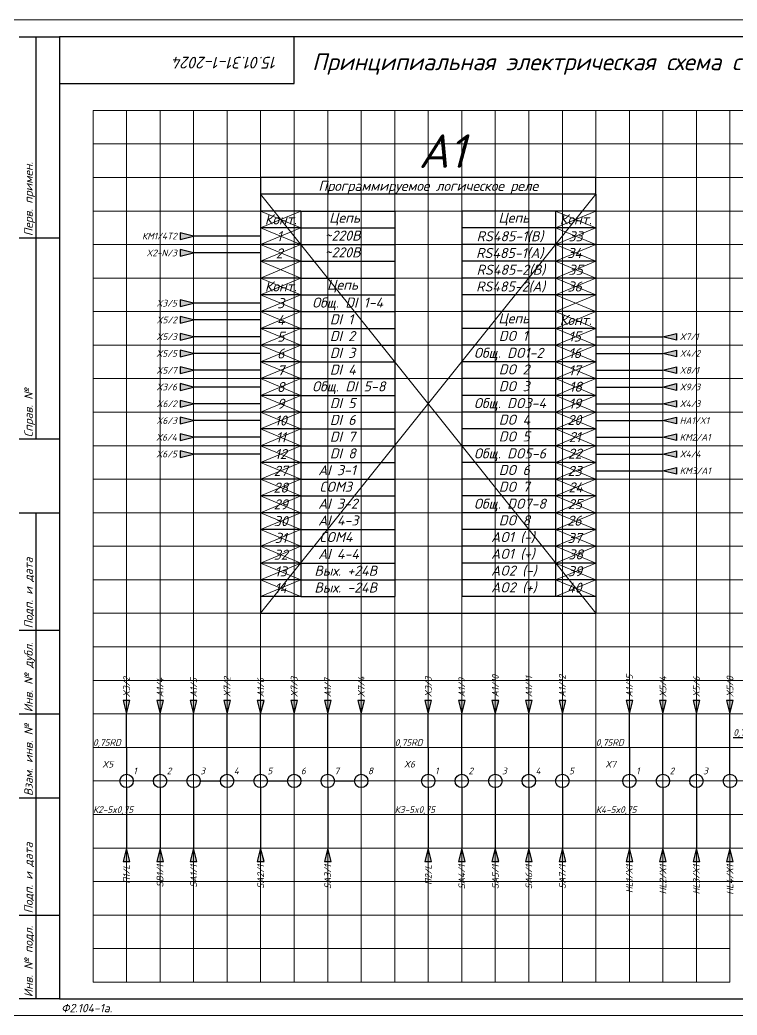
# Model space of a CAD drawing. Header units: millimetres. Extents: x 0 to 53000, y -591 to 24400.
# Drawn here: x 11788.2 to 12002.1, y 300.2 to 597 of the extents above; entities that cross this region are included whole.
import ezdxf
from ezdxf.enums import TextEntityAlignment as Align

# ---------------------------------------------------------------- set-up
doc = ezdxf.new("R2010")
doc.units = ezdxf.units.MM
doc.layers.add('Основная', color=7, linetype='Continuous', lineweight=30)
doc.layers.add('Тонкая для кабелей', color=7, linetype='Continuous', lineweight=15)
doc.layers.add('Привязки', color=2, linetype='Continuous', lineweight=0, plot=False, transparency=0.8)
doc.layers.add('рамка', color=253, linetype='Continuous', lineweight=5, transparency=0.8)
doc.styles.add('текст', font='isocpeui.ttf')

# ---------------------------------------------------------------- blocks, each defined once
blk = doc.blocks.new('*U110')
for p, q in [((8, 292), (20, 292)), ((13, 232), (13, 292)), ((90, 292), (90, 292)), ((90, 292), (90, 292)), ((90, 278), (90, 292)), ((90, 292), (90, 292)), ((90, 292), (90, 292)), ((90, 292), (90, 292)), ((20, 278), (90, 278)), ((8, 232), (20, 232)), ((13, 172), (13, 232)), ((8, 172), (20, 172)), ((8, 150), (20, 150)), ((13, 115), (13, 150)), ((8, 115), (20, 115)), ((13, 90), (13, 115)), ((8, 90), (20, 90)), ((13, 65), (13, 90)), ((8, 65), (20, 65)), ((13, 30), (13, 65)), ((8, 30), (20, 30)), ((13, 5), (13, 30)), ((20, 5), (8, 5))]:
    blk.add_line(p, q)
blk.add_lwpolyline([(20, 5), (415, 5), (415, 292), (20, 292)], close=True)
at = {"layer": 'Привязки'}
blk.add_lwpolyline([(0, 0), (420, 0), (420, 297), (0, 297)], close=True, dxfattribs=at)
at = {"layer": 'рамка'}
blk.add_lwpolyline([(0, 297), (420, 297), (420, 0), (0, 0)], close=True, dxfattribs=at)
at = {"style": 'текст'}
for s, p in [('Перв. примен.', (12, 232.5)), ('Справ. №', (12, 172.5)), ('Подп. и дата', (12, 115.5)), ('Инв. № дубл.', (12, 90.5)), ('Взам. инв. №', (12, 65.5)), ('Подп. и дата', (12, 30.5)), ('Инв. № подл.', (12, 5.5))]:
    blk.add_text(s, height=2.5, rotation=90, dxfattribs=at).set_placement(p)
for s, height, p in [('Ф2.104-1.', 0.005, (20, 4.99)), ('Ф2.104-1а.', 2.5, (20.5, 1))]:
    blk.add_text(s, height=height, dxfattribs=at).set_placement(p)
for tag, p, height in [('12', (90, 292), 0.00000373), ('13', (90, 292), 0.00000373), ('27', (90, 292), 0.00000522), ('29', (105, 249), 3.5), ('ИЗМ2', (230.5, 16), 2.5), ('ЛИСТИЗМ2', (237.5, 16), 2.5), ('№ДОКУМИЗМ2', (247.5, 16), 2.5), ('28', (415, 20), 0.0000438), ('ОБОЗНАЧЕНИЕ', (300, 11), 5), ('ИЗМ1', (230.5, 11), 2.5), ('ЛИСТИЗМ1', (237.5, 11), 2.5), ('№ДОКУМИЗМ1', (247.5, 11), 2.5), ('ПОДПИЗМ1', (270.5, 11), 2.5), ('ДАТАИЗМ1', (285.5, 11), 2.5), ('ДАТАНКОНТР', (285.5, 11), 2.5), ('ДАТАУТВ', (285.5, 6), 2.5), ('РАЗРАБ', (415, 5), 0.0000135), ('ЛИСТОВ', (415, 5), 0.0000135), ('ПРОВ', (415, 5), 0.0000135), ('ТКОНТР', (415, 5), 0.0000135), ('НКОНТР', (415, 5), 0.0000135), ('УТВ', (415, 5), 0.0000135), ('10', (415, 5), 0.0000135), ('11', (415, 5), 0.0000135), ('ПОДПИЗМ2', (415, 5), 0.0000135), ('ДАТАИЗМ2', (415, 5), 0.0000135), ('ИЗМ3', (415, 5), 0.0000135), ('ЛИСТИЗМ3', (415, 5), 0.0000135), ('№ДОКУМИЗМ3', (415, 5), 0.0000135), ('ПОДПИЗМ3', (415, 5), 0.0000135), ('ДАТАИЗМ3', (415, 5), 0.0000135), ('ИЗМ4', (415, 5), 0.0000135), ('ЛИСТИЗМ4', (415, 5), 0.0000135), ('№ДОКУМИЗМ4', (415, 5), 0.0000135), ('ПОДПИЗМ4', (415, 5), 0.0000135), ('ДАТАИЗМ4', (415, 5), 0.0000135), ('ДАТАРАЗРАБ', (415, 5), 0.0000135), ('ДАТАПРОВ', (415, 5), 0.0000135), ('ДАТАТКОНТР', (415, 5), 0.0000135)]:
    blk.add_attdef(tag, p, '', height=height, dxfattribs=at)
for tag, p, height, rotation in [('ОБОЗНАЧЕНИЕ-ВЕРХ', (85, 286), 3.5, 180), ('ПРИМЕНЯЕМОСТЬ', (19, 232.5), 2.5, 90), ('СПРАВ№', (19, 172.5), 2.5, 90), ('ДАТАУЧЁТАДУБЛ', (19, 115.5), 2.5, 90), ('ИНВ№ДУБЛ', (19, 90.5), 2.5, 90), ('ВЗАМИНВ№', (19, 65.5), 2.5, 90), ('ДАТАУЧЁТА', (19, 30.5), 2.5, 90), ('ИНВ№ПОДЛ', (19, 5.5), 2.5, 90)]:
    blk.add_attdef(tag, p, '', height=height, rotation=rotation, dxfattribs=at)
blk.add_attdef('30', text='', height=5, dxfattribs=at).set_placement((355, 34), align=Align.MIDDLE)
for tag, height, p in [('ЛИСТ', 2.5, (410, 9)), ('НАИМЕНОВАНИЕ1', 0.000027, (415, 5)), ('НАИМЕНОВАНИЕ2', 0.0000189, (415, 5)), ('НАИМЕНОВАНИЕ3', 0.0000189, (415, 5)), ('НАИМЕНОВАНИЕ4', 0.0000135, (415, 5)), ('МАССА', 0.0000189, (415, 5)), ('МАСШТАБ', 0.0000189, (415, 5)), ('МАТЕРИАЛ1', 0.0000135, (415, 5)), ('МАТЕРИАЛ2', 0.0000135, (415, 5)), ('МАТЕРИАЛ3', 0.0000135, (415, 5)), ('ПРЕДПРИЯТИЕ1', 0.0000189, (415, 5)), ('ПРЕДПРИЯТИЕ2', 0.0000189, (415, 5)), ('ПРЕДПРИЯТИЕ3', 0.0000189, (415, 5))]:
    blk.add_attdef(tag, text='', height=height, dxfattribs=at).set_placement(p, align=Align.CENTER)
for tag in ['ЛИТЕРА', 'ЛИТЕРА2', 'ЛИТЕРА3']:
    blk.add_attdef(tag, text='', height=0.0000135, dxfattribs=at).set_placement((415, 5), align=Align.RIGHT)
for tag in ['ИНДЕКС', 'ИНДЕКС2', 'ИНДЕКС3']:
    blk.add_attdef(tag, text='', height=0.0000135, dxfattribs=at).set_placement((415, 5), align=Align.TOP_LEFT)

msp = doc.modelspace()

# ---------------------------------------------------------------- hatches: boundary and pattern name
at = {"layer": 'Основная'}
h = msp.add_hatch(color=256, dxfattribs=at)
h.dxf.hatch_style = 1
h.paths.add_polyline_path([(11840, 532.5), (11836, 533.5), (11836, 532.5)])
h.paths.add_polyline_path([(11840, 532.5), (11836, 532.5), (11836, 531.5)])
h = msp.add_hatch(color=256, dxfattribs=at)
h.dxf.hatch_style = 1
h.paths.add_polyline_path([(11840, 527.5), (11836, 528.5), (11836, 527.5)])
h.paths.add_polyline_path([(11840, 527.5), (11836, 527.5), (11836, 526.5)])
h = msp.add_hatch(color=256, dxfattribs=at)
h.dxf.hatch_style = 1
h.paths.add_polyline_path([(11840, 512.5), (11836, 513.5), (11836, 512.5)])
h.paths.add_polyline_path([(11840, 512.5), (11836, 512.5), (11836, 511.5)])
h = msp.add_hatch(color=256, dxfattribs=at)
h.dxf.hatch_style = 1
h.paths.add_polyline_path([(11840, 507.5), (11836, 508.5), (11836, 507.5)])
h.paths.add_polyline_path([(11840, 507.5), (11836, 507.5), (11836, 506.5)])
h = msp.add_hatch(color=256, dxfattribs=at)
h.dxf.hatch_style = 1
h.paths.add_polyline_path([(11840, 502.5), (11836, 503.5), (11836, 502.5)])
h.paths.add_polyline_path([(11840, 502.5), (11836, 502.5), (11836, 501.5)])
h = msp.add_hatch(color=256, dxfattribs=at)
h.dxf.hatch_style = 1
h.paths.add_polyline_path([(11980, 502.5), (11984, 503.5), (11984, 502.5)])
h.paths.add_polyline_path([(11980, 502.5), (11984, 502.5), (11984, 501.5)])
h = msp.add_hatch(color=256, dxfattribs=at)
h.dxf.hatch_style = 1
h.paths.add_polyline_path([(11840, 497.5), (11836, 498.5), (11836, 497.5)])
h.paths.add_polyline_path([(11840, 497.5), (11836, 497.5), (11836, 496.5)])
h = msp.add_hatch(color=256, dxfattribs=at)
h.dxf.hatch_style = 1
h.paths.add_polyline_path([(11980, 497.5), (11984, 498.5), (11984, 497.5)])
h.paths.add_polyline_path([(11980, 497.5), (11984, 497.5), (11984, 496.5)])
h = msp.add_hatch(color=256, dxfattribs=at)
h.dxf.hatch_style = 1
h.paths.add_polyline_path([(11840, 492.5), (11836, 493.5), (11836, 492.5)])
h.paths.add_polyline_path([(11840, 492.5), (11836, 492.5), (11836, 491.5)])
h = msp.add_hatch(color=256, dxfattribs=at)
h.dxf.hatch_style = 1
h.paths.add_polyline_path([(11980, 492.5), (11984, 493.5), (11984, 492.5)])
h.paths.add_polyline_path([(11980, 492.5), (11984, 492.5), (11984, 491.5)])
h = msp.add_hatch(color=256, dxfattribs=at)
h.dxf.hatch_style = 1
h.paths.add_polyline_path([(11840, 487.5), (11836, 488.5), (11836, 487.5)])
h.paths.add_polyline_path([(11840, 487.5), (11836, 487.5), (11836, 486.5)])
h = msp.add_hatch(color=256, dxfattribs=at)
h.dxf.hatch_style = 1
h.paths.add_polyline_path([(11980, 487.5), (11984, 488.5), (11984, 487.5)])
h.paths.add_polyline_path([(11980, 487.5), (11984, 487.5), (11984, 486.5)])
h = msp.add_hatch(color=256, dxfattribs=at)
h.dxf.hatch_style = 1
h.paths.add_polyline_path([(11840, 482.5), (11836, 483.5), (11836, 482.5)])
h.paths.add_polyline_path([(11840, 482.5), (11836, 482.5), (11836, 481.5)])
h = msp.add_hatch(color=256, dxfattribs=at)
h.dxf.hatch_style = 1
h.paths.add_polyline_path([(11980, 482.5), (11984, 483.5), (11984, 482.5)])
h.paths.add_polyline_path([(11980, 482.5), (11984, 482.5), (11984, 481.5)])
h = msp.add_hatch(color=256, dxfattribs=at)
h.dxf.hatch_style = 1
h.paths.add_polyline_path([(11840, 477.5), (11836, 478.5), (11836, 477.5)])
h.paths.add_polyline_path([(11840, 477.5), (11836, 477.5), (11836, 476.5)])
h = msp.add_hatch(color=256, dxfattribs=at)
h.dxf.hatch_style = 1
h.paths.add_polyline_path([(11980, 477.5), (11984, 478.5), (11984, 477.5)])
h.paths.add_polyline_path([(11980, 477.5), (11984, 477.5), (11984, 476.5)])
h = msp.add_hatch(color=256, dxfattribs=at)
h.dxf.hatch_style = 1
h.paths.add_polyline_path([(11840, 472.5), (11836, 473.5), (11836, 472.5)])
h.paths.add_polyline_path([(11840, 472.5), (11836, 472.5), (11836, 471.5)])
h = msp.add_hatch(color=256, dxfattribs=at)
h.dxf.hatch_style = 1
h.paths.add_polyline_path([(11980, 472.5), (11984, 473.5), (11984, 472.5)])
h.paths.add_polyline_path([(11980, 472.5), (11984, 472.5), (11984, 471.5)])
h = msp.add_hatch(color=256, dxfattribs=at)
h.dxf.hatch_style = 1
h.paths.add_polyline_path([(11840, 467.5), (11836, 468.5), (11836, 467.5)])
h.paths.add_polyline_path([(11840, 467.5), (11836, 467.5), (11836, 466.5)])
h = msp.add_hatch(color=256, dxfattribs=at)
h.dxf.hatch_style = 1
h.paths.add_polyline_path([(11980, 467.5), (11984, 468.5), (11984, 467.5)])
h.paths.add_polyline_path([(11980, 467.5), (11984, 467.5), (11984, 466.5)])
h = msp.add_hatch(color=256, dxfattribs=at)
h.dxf.hatch_style = 1
h.paths.add_polyline_path([(11980, 462.5), (11984, 463.5), (11984, 462.5)])
h.paths.add_polyline_path([(11980, 462.5), (11984, 462.5), (11984, 461.5)])
h = msp.add_hatch(color=256, dxfattribs=at)
h.dxf.hatch_style = 1
h.paths.add_polyline_path([(11820, 390), (11821, 394), (11820, 394)])
h.paths.add_polyline_path([(11820, 390), (11820, 394), (11819, 394)])
h = msp.add_hatch(color=256, dxfattribs=at)
h.dxf.hatch_style = 1
h.paths.add_polyline_path([(11830, 390), (11831, 394), (11830, 394)])
h.paths.add_polyline_path([(11830, 390), (11830, 394), (11829, 394)])
h = msp.add_hatch(color=256, dxfattribs=at)
h.dxf.hatch_style = 1
h.paths.add_polyline_path([(11840, 390), (11841, 394), (11840, 394)])
h.paths.add_polyline_path([(11840, 390), (11840, 394), (11839, 394)])
h = msp.add_hatch(color=256, dxfattribs=at)
h.dxf.hatch_style = 1
h.paths.add_polyline_path([(11850, 390), (11851, 394), (11850, 394)])
h.paths.add_polyline_path([(11850, 390), (11850, 394), (11849, 394)])
h = msp.add_hatch(color=256, dxfattribs=at)
h.dxf.hatch_style = 1
h.paths.add_polyline_path([(11860, 390), (11861, 394), (11860, 394)])
h.paths.add_polyline_path([(11860, 390), (11860, 394), (11859, 394)])
h = msp.add_hatch(color=256, dxfattribs=at)
h.dxf.hatch_style = 1
h.paths.add_polyline_path([(11870, 390), (11871, 394), (11870, 394)])
h.paths.add_polyline_path([(11870, 390), (11870, 394), (11869, 394)])
h = msp.add_hatch(color=256, dxfattribs=at)
h.dxf.hatch_style = 1
h.paths.add_polyline_path([(11880, 390), (11881, 394), (11880, 394)])
h.paths.add_polyline_path([(11880, 390), (11880, 394), (11879, 394)])
h = msp.add_hatch(color=256, dxfattribs=at)
h.dxf.hatch_style = 1
h.paths.add_polyline_path([(11890, 390), (11891, 394), (11890, 394)])
h.paths.add_polyline_path([(11890, 390), (11890, 394), (11889, 394)])
h = msp.add_hatch(color=256, dxfattribs=at)
h.dxf.hatch_style = 1
h.paths.add_polyline_path([(11910, 390), (11911, 394), (11910, 394)])
h.paths.add_polyline_path([(11910, 390), (11910, 394), (11909, 394)])
h = msp.add_hatch(color=256, dxfattribs=at)
h.dxf.hatch_style = 1
h.paths.add_polyline_path([(11920, 390), (11921, 394), (11920, 394)])
h.paths.add_polyline_path([(11920, 390), (11920, 394), (11919, 394)])
h = msp.add_hatch(color=256, dxfattribs=at)
h.dxf.hatch_style = 1
h.paths.add_polyline_path([(11930, 390), (11931, 394), (11930, 394)])
h.paths.add_polyline_path([(11930, 390), (11930, 394), (11929, 394)])
h = msp.add_hatch(color=256, dxfattribs=at)
h.dxf.hatch_style = 1
h.paths.add_polyline_path([(11940, 390), (11941, 394), (11940, 394)])
h.paths.add_polyline_path([(11940, 390), (11940, 394), (11939, 394)])
h = msp.add_hatch(color=256, dxfattribs=at)
h.dxf.hatch_style = 1
h.paths.add_polyline_path([(11950, 390), (11951, 394), (11950, 394)])
h.paths.add_polyline_path([(11950, 390), (11950, 394), (11949, 394)])
h = msp.add_hatch(color=256, dxfattribs=at)
h.dxf.hatch_style = 1
h.paths.add_polyline_path([(11970, 390), (11971, 394), (11970, 394)])
h.paths.add_polyline_path([(11970, 390), (11970, 394), (11969, 394)])
h = msp.add_hatch(color=256, dxfattribs=at)
h.dxf.hatch_style = 1
h.paths.add_polyline_path([(11980, 390), (11981, 394), (11980, 394)])
h.paths.add_polyline_path([(11980, 390), (11980, 394), (11979, 394)])
h = msp.add_hatch(color=256, dxfattribs=at)
h.dxf.hatch_style = 1
h.paths.add_polyline_path([(11990, 390), (11991, 394), (11990, 394)])
h.paths.add_polyline_path([(11990, 390), (11990, 394), (11989, 394)])
h = msp.add_hatch(color=256, dxfattribs=at)
h.dxf.hatch_style = 1
h.paths.add_polyline_path([(12000, 390), (12001, 394), (12000, 394)])
h.paths.add_polyline_path([(12000, 390), (12000, 394), (11999, 394)])
h = msp.add_hatch(color=256, dxfattribs=at)
h.dxf.hatch_style = 1
h.paths.add_polyline_path([(11820, 350), (11819, 346), (11820, 346)])
h.paths.add_polyline_path([(11820, 350), (11820, 346), (11821, 346)])
h = msp.add_hatch(color=256, dxfattribs=at)
h.dxf.hatch_style = 1
h.paths.add_polyline_path([(11830, 350), (11829, 346), (11830, 346)])
h.paths.add_polyline_path([(11830, 350), (11830, 346), (11831, 346)])
h = msp.add_hatch(color=256, dxfattribs=at)
h.dxf.hatch_style = 1
h.paths.add_polyline_path([(11840, 350), (11839, 346), (11840, 346)])
h.paths.add_polyline_path([(11840, 350), (11840, 346), (11841, 346)])
h = msp.add_hatch(color=256, dxfattribs=at)
h.dxf.hatch_style = 1
h.paths.add_polyline_path([(11860, 350), (11859, 346), (11860, 346)])
h.paths.add_polyline_path([(11860, 350), (11860, 346), (11861, 346)])
h = msp.add_hatch(color=256, dxfattribs=at)
h.dxf.hatch_style = 1
h.paths.add_polyline_path([(11880, 350), (11879, 346), (11880, 346)])
h.paths.add_polyline_path([(11880, 350), (11880, 346), (11881, 346)])
h = msp.add_hatch(color=256, dxfattribs=at)
h.dxf.hatch_style = 1
h.paths.add_polyline_path([(11910, 350), (11909, 346), (11910, 346)])
h.paths.add_polyline_path([(11910, 350), (11910, 346), (11911, 346)])
h = msp.add_hatch(color=256, dxfattribs=at)
h.dxf.hatch_style = 1
h.paths.add_polyline_path([(11920, 350), (11919, 346), (11920, 346)])
h.paths.add_polyline_path([(11920, 350), (11920, 346), (11921, 346)])
h = msp.add_hatch(color=256, dxfattribs=at)
h.dxf.hatch_style = 1
h.paths.add_polyline_path([(11930, 350), (11929, 346), (11930, 346)])
h.paths.add_polyline_path([(11930, 350), (11930, 346), (11931, 346)])
h = msp.add_hatch(color=256, dxfattribs=at)
h.dxf.hatch_style = 1
h.paths.add_polyline_path([(11940, 350), (11939, 346), (11940, 346)])
h.paths.add_polyline_path([(11940, 350), (11940, 346), (11941, 346)])
h = msp.add_hatch(color=256, dxfattribs=at)
h.dxf.hatch_style = 1
h.paths.add_polyline_path([(11950, 350), (11949, 346), (11950, 346)])
h.paths.add_polyline_path([(11950, 350), (11950, 346), (11951, 346)])
h = msp.add_hatch(color=256, dxfattribs=at)
h.dxf.hatch_style = 1
h.paths.add_polyline_path([(11970, 350), (11969, 346), (11970, 346)])
h.paths.add_polyline_path([(11970, 350), (11970, 346), (11971, 346)])
h = msp.add_hatch(color=256, dxfattribs=at)
h.dxf.hatch_style = 1
h.paths.add_polyline_path([(11980, 350), (11979, 346), (11980, 346)])
h.paths.add_polyline_path([(11980, 350), (11980, 346), (11981, 346)])
h = msp.add_hatch(color=256, dxfattribs=at)
h.dxf.hatch_style = 1
h.paths.add_polyline_path([(11990, 350), (11989, 346), (11990, 346)])
h.paths.add_polyline_path([(11990, 350), (11990, 346), (11991, 346)])
h = msp.add_hatch(color=256, dxfattribs=at)
h.dxf.hatch_style = 1
h.paths.add_polyline_path([(12000, 350), (11999, 346), (12000, 346)])
h.paths.add_polyline_path([(12000, 350), (12000, 346), (12001, 346)])

# ---------------------------------------------------------------- linework, layer by layer
at = {"layer": 'Основная', "ltscale": 100}
msp.add_line((11960, 550), (11860, 550), dxfattribs=at)
at = {"layer": 'Основная'}
for p, q in [((11860, 550), (11860, 545)), ((11960, 545), (11960, 550)), ((11860, 545), (11860, 540)), ((11960, 545), (11960, 540)), ((11860, 540), (11860, 535)), ((11872, 540), (11872, 535)), ((11872, 540), (11900, 540)), ((11900, 540), (11900, 425)), ((11920, 540), (11920, 425)), ((11948, 540), (11920, 540)), ((11948, 540), (11948, 535)), ((11960, 540), (11960, 535)), ((11860, 535), (11860, 530)), ((11872, 535), (11872, 530)), ((11872, 535), (11900, 535)), ((11948, 535), (11920, 535)), ((11948, 535), (11948, 530)), ((11960, 535), (11960, 530)), ((11840, 532.5), (11836, 533.5)), ((11836, 533.5), (11836, 531.5)), ((11836, 531.5), (11840, 532.5)), ((11860, 532.5), (11840, 532.5)), ((11840, 527.5), (11836, 528.5)), ((11836, 528.5), (11836, 526.5)), ((11860, 530), (11860, 525)), ((11872, 530), (11872, 525)), ((11872, 530), (11900, 530)), ((11948, 530), (11920, 530)), ((11948, 530), (11948, 525)), ((11960, 530), (11960, 525)), ((11836, 526.5), (11840, 527.5)), ((11860, 527.5), (11840, 527.5)), ((11860, 525), (11860, 520)), ((11872, 525), (11872, 520)), ((11872, 525), (11900, 525)), ((11948, 525), (11920, 525)), ((11948, 525), (11948, 520)), ((11960, 525), (11960, 520)), ((11860, 520), (11860, 515)), ((11872, 520), (11872, 515)), ((11872, 520), (11900, 520)), ((11948, 520), (11920, 520)), ((11948, 520), (11948, 515)), ((11960, 520), (11960, 515)), ((11860, 515), (11860, 510)), ((11872, 515), (11872, 510)), ((11872, 515), (11900, 515)), ((11948, 515), (11920, 515)), ((11948, 515), (11948, 510)), ((11960, 515), (11960, 510)), ((11840, 512.5), (11836, 513.5)), ((11836, 513.5), (11836, 511.5)), ((11836, 511.5), (11840, 512.5)), ((11860, 512.5), (11840, 512.5)), ((11840, 507.5), (11836, 508.5)), ((11836, 508.5), (11836, 506.5)), ((11860, 510), (11860, 505)), ((11872, 510), (11872, 505)), ((11872, 510), (11900, 510)), ((11948, 510), (11920, 510)), ((11948, 510), (11948, 505)), ((11960, 510), (11960, 505)), ((11836, 506.5), (11840, 507.5)), ((11860, 507.5), (11840, 507.5)), ((11860, 505), (11860, 500)), ((11872, 505), (11872, 500)), ((11872, 505), (11900, 505)), ((11948, 505), (11920, 505)), ((11948, 505), (11948, 500)), ((11960, 505), (11960, 500)), ((11840, 502.5), (11836, 503.5)), ((11836, 503.5), (11836, 501.5)), ((11836, 501.5), (11840, 502.5)), ((11860, 502.5), (11840, 502.5)), ((11960, 502.5), (11980, 502.5)), ((11980, 502.5), (11984, 503.5)), ((11984, 501.5), (11980, 502.5)), ((11984, 503.5), (11984, 501.5)), ((11860, 500), (11860, 495)), ((11872, 500), (11872, 495)), ((11872, 500), (11900, 500)), ((11948, 500), (11920, 500)), ((11948, 500), (11948, 495)), ((11960, 500), (11960, 495)), ((11840, 497.5), (11836, 498.5)), ((11836, 498.5), (11836, 496.5)), ((11836, 496.5), (11840, 497.5)), ((11860, 497.5), (11840, 497.5)), ((11960, 497.5), (11980, 497.5)), ((11980, 497.5), (11984, 498.5)), ((11984, 496.5), (11980, 497.5)), ((11984, 498.5), (11984, 496.5)), ((11840, 492.5), (11836, 493.5)), ((11836, 493.5), (11836, 491.5)), ((11860, 495), (11860, 490)), ((11872, 495), (11872, 490)), ((11872, 495), (11900, 495)), ((11948, 495), (11920, 495)), ((11948, 495), (11948, 490)), ((11960, 495), (11960, 490)), ((11980, 492.5), (11984, 493.5)), ((11984, 493.5), (11984, 491.5)), ((11836, 491.5), (11840, 492.5)), ((11860, 492.5), (11840, 492.5)), ((11860, 490), (11860, 485)), ((11872, 490), (11872, 485)), ((11872, 490), (11900, 490)), ((11948, 490), (11920, 490)), ((11948, 490), (11948, 485)), ((11960, 492.5), (11980, 492.5)), ((11960, 490), (11960, 485)), ((11984, 491.5), (11980, 492.5)), ((11840, 487.5), (11836, 488.5)), ((11836, 488.5), (11836, 486.5)), ((11836, 486.5), (11840, 487.5)), ((11860, 487.5), (11840, 487.5)), ((11960, 487.5), (11980, 487.5)), ((11980, 487.5), (11984, 488.5)), ((11984, 486.5), (11980, 487.5)), ((11984, 488.5), (11984, 486.5)), ((11860, 485), (11860, 480)), ((11872, 485), (11872, 480)), ((11872, 485), (11900, 485)), ((11948, 485), (11920, 485)), ((11948, 485), (11948, 480)), ((11960, 485), (11960, 480)), ((11840, 482.5), (11836, 483.5)), ((11836, 483.5), (11836, 481.5)), ((11836, 481.5), (11840, 482.5)), ((11860, 482.5), (11840, 482.5)), ((11960, 482.5), (11980, 482.5)), ((11980, 482.5), (11984, 483.5)), ((11984, 481.5), (11980, 482.5)), ((11984, 483.5), (11984, 481.5)), ((11840, 477.5), (11836, 478.5)), ((11836, 478.5), (11836, 476.5)), ((11860, 480), (11860, 475)), ((11872, 480), (11872, 475)), ((11872, 480), (11900, 480)), ((11948, 480), (11920, 480)), ((11948, 480), (11948, 475)), ((11960, 480), (11960, 475)), ((11980, 477.5), (11984, 478.5)), ((11984, 478.5), (11984, 476.5)), ((11836, 476.5), (11840, 477.5)), ((11860, 477.5), (11840, 477.5)), ((11860, 475), (11860, 470)), ((11872, 475), (11872, 470)), ((11872, 475), (11900, 475)), ((11948, 475), (11920, 475)), ((11948, 475), (11948, 470)), ((11960, 477.5), (11980, 477.5)), ((11960, 475), (11960, 470)), ((11984, 476.5), (11980, 477.5)), ((11840, 472.5), (11836, 473.5)), ((11836, 473.5), (11836, 471.5)), ((11836, 471.5), (11840, 472.5)), ((11860, 472.5), (11840, 472.5)), ((11960, 472.5), (11980, 472.5)), ((11980, 472.5), (11984, 473.5)), ((11984, 471.5), (11980, 472.5)), ((11984, 473.5), (11984, 471.5)), ((11860, 470), (11860, 465)), ((11872, 470), (11872, 465)), ((11872, 470), (11900, 470)), ((11948, 470), (11920, 470)), ((11948, 470), (11948, 465)), ((11960, 470), (11960, 465)), ((11840, 467.5), (11836, 468.5)), ((11836, 468.5), (11836, 466.5)), ((11836, 466.5), (11840, 467.5)), ((11860, 467.5), (11840, 467.5)), ((11960, 467.5), (11980, 467.5)), ((11980, 467.5), (11984, 468.5)), ((11984, 466.5), (11980, 467.5)), ((11984, 468.5), (11984, 466.5)), ((11860, 465), (11860, 460)), ((11872, 465), (11872, 460)), ((11872, 465), (11900, 465)), ((11948, 465), (11920, 465)), ((11948, 465), (11948, 460)), ((11960, 465), (11960, 460)), ((11980, 462.5), (11984, 463.5)), ((11984, 463.5), (11984, 461.5)), ((11960, 462.5), (11980, 462.5)), ((11984, 461.5), (11980, 462.5)), ((11860, 460), (11860, 455)), ((11872, 460), (11872, 455)), ((11872, 460), (11900, 460)), ((11948, 460), (11920, 460)), ((11948, 460), (11948, 455)), ((11960, 460), (11960, 455)), ((11860, 455), (11860, 450)), ((11872, 455), (11872, 450)), ((11872, 455), (11900, 455)), ((11948, 455), (11920, 455)), ((11948, 455), (11948, 450)), ((11960, 455), (11960, 450)), ((11860, 450), (11860, 445)), ((11872, 450), (11872, 445)), ((11872, 450), (11900, 450)), ((11948, 450), (11920, 450)), ((11948, 450), (11948, 445)), ((11960, 450), (11960, 445)), ((11860, 445), (11860, 440)), ((11872, 445), (11872, 440)), ((11872, 445), (11900, 445)), ((11948, 445), (11920, 445)), ((11948, 445), (11948, 440)), ((11960, 445), (11960, 440)), ((11860, 440), (11860, 435)), ((11872, 440), (11872, 435)), ((11872, 440), (11900, 440)), ((11948, 440), (11920, 440)), ((11948, 440), (11948, 435)), ((11960, 440), (11960, 435)), ((11860, 435), (11860, 430)), ((11872, 435), (11872, 430)), ((11872, 435), (11900, 435)), ((11948, 435), (11920, 435)), ((11948, 435), (11948, 430)), ((11960, 435), (11960, 430)), ((11860, 430), (11860, 425)), ((11872, 430), (11872, 425)), ((11872, 430), (11900, 430)), ((11948, 430), (11920, 430)), ((11948, 430), (11948, 425)), ((11960, 430), (11960, 425)), ((11860, 425), (11860, 420)), ((11872, 425), (11900, 425)), ((11948, 425), (11920, 425)), ((11960, 425), (11960, 420)), ((11860, 420), (11960, 420)), ((11819, 394), (11820, 390)), ((11821, 394), (11819, 394)), ((11820, 390), (11821, 394)), ((11829, 394), (11830, 390)), ((11831, 394), (11829, 394)), ((11830, 390), (11831, 394)), ((11839, 394), (11840, 390)), ((11841, 394), (11839, 394)), ((11840, 390), (11841, 394)), ((11849, 394), (11850, 390)), ((11851, 394), (11849, 394)), ((11850, 390), (11851, 394)), ((11859, 394), (11860, 390)), ((11861, 394), (11859, 394)), ((11860, 390), (11861, 394)), ((11869, 394), (11870, 390)), ((11871, 394), (11869, 394)), ((11870, 390), (11871, 394)), ((11879, 394), (11880, 390)), ((11881, 394), (11879, 394)), ((11880, 390), (11881, 394)), ((11889, 394), (11890, 390)), ((11891, 394), (11889, 394)), ((11890, 390), (11891, 394)), ((11909, 394), (11910, 390)), ((11911, 394), (11909, 394)), ((11910, 390), (11911, 394)), ((11919, 394), (11920, 390)), ((11921, 394), (11919, 394)), ((11920, 390), (11921, 394)), ((11929, 394), (11930, 390)), ((11931, 394), (11929, 394)), ((11930, 390), (11931, 394)), ((11939, 394), (11940, 390)), ((11941, 394), (11939, 394)), ((11940, 390), (11941, 394)), ((11949, 394), (11950, 390)), ((11951, 394), (11949, 394)), ((11950, 390), (11951, 394)), ((11969, 394), (11970, 390)), ((11971, 394), (11969, 394)), ((11970, 390), (11971, 394)), ((11979, 394), (11980, 390)), ((11981, 394), (11979, 394)), ((11980, 390), (11981, 394)), ((11989, 394), (11990, 390)), ((11991, 394), (11989, 394)), ((11990, 390), (11991, 394)), ((11999, 394), (12000, 390)), ((12001, 394), (11999, 394)), ((12000, 390), (12001, 394)), ((11820, 380), (11820, 390)), ((11830, 380), (11830, 390)), ((11840, 380), (11840, 390)), ((11850, 380), (11850, 390)), ((11860, 380), (11860, 390)), ((11870, 380), (11870, 390)), ((11880, 380), (11880, 390)), ((11890, 380), (11890, 390)), ((11910, 380), (11910, 390)), ((11920, 380), (11920, 390)), ((11930, 380), (11930, 390)), ((11940, 380), (11940, 390)), ((11950, 380), (11950, 390)), ((11970, 380), (11970, 390)), ((11980, 380), (11980, 390)), ((11990, 380), (11990, 390)), ((12000, 380), (12000, 390)), ((12001, 383), (12012, 383)), ((11820, 380), (11820, 372)), ((11830, 372), (11830, 380)), ((11840, 372), (11840, 380)), ((11850, 372), (11850, 380)), ((11860, 372), (11860, 380)), ((11870, 372), (11870, 380)), ((11880, 372), (11880, 380)), ((11890, 372), (11890, 380)), ((11910, 380), (11910, 372)), ((11920, 372), (11920, 380)), ((11930, 372), (11930, 380)), ((11940, 372), (11940, 380)), ((11950, 372), (11950, 380)), ((11970, 380), (11970, 372)), ((11980, 372), (11980, 380)), ((11990, 372), (11990, 380)), ((12000, 372), (12000, 380)), ((11842, 370), (11848, 370)), ((11862, 370), (11868, 370)), ((11882, 370), (11888, 370)), ((11820, 368), (11820, 350)), ((11830, 368), (11830, 350)), ((11840, 368), (11840, 350)), ((11860, 368), (11860, 350)), ((11880, 368), (11880, 350)), ((11910, 368), (11910, 350)), ((11920, 368), (11920, 350)), ((11930, 368), (11930, 350)), ((11940, 368), (11940, 350)), ((11950, 368), (11950, 350)), ((11970, 368), (11970, 350)), ((11980, 368), (11980, 350)), ((11990, 368), (11990, 350)), ((12000, 368), (12000, 350)), ((11820, 350), (11819, 346)), ((11821, 346), (11820, 350)), ((11830, 350), (11829, 346)), ((11831, 346), (11830, 350)), ((11840, 350), (11839, 346)), ((11841, 346), (11840, 350)), ((11860, 350), (11859, 346)), ((11861, 346), (11860, 350)), ((11880, 350), (11879, 346)), ((11881, 346), (11880, 350)), ((11910, 350), (11909, 346)), ((11911, 346), (11910, 350)), ((11920, 350), (11919, 346)), ((11921, 346), (11920, 350)), ((11930, 350), (11929, 346)), ((11931, 346), (11930, 350)), ((11940, 350), (11939, 346)), ((11941, 346), (11940, 350)), ((11950, 350), (11949, 346)), ((11951, 346), (11950, 350)), ((11970, 350), (11969, 346)), ((11971, 346), (11970, 350)), ((11980, 350), (11979, 346)), ((11981, 346), (11980, 350)), ((11990, 350), (11989, 346)), ((11991, 346), (11990, 350)), ((12000, 350), (11999, 346)), ((12001, 346), (12000, 350)), ((11819, 346), (11821, 346)), ((11829, 346), (11831, 346)), ((11839, 346), (11841, 346)), ((11859, 346), (11861, 346)), ((11879, 346), (11881, 346)), ((11909, 346), (11911, 346)), ((11919, 346), (11921, 346)), ((11929, 346), (11931, 346)), ((11939, 346), (11941, 346)), ((11949, 346), (11951, 346)), ((11969, 346), (11971, 346)), ((11979, 346), (11981, 346)), ((11989, 346), (11991, 346)), ((11999, 346), (12001, 346))]:
    msp.add_line(p, q, dxfattribs=at)
at = {"layer": 'Основная', "ltscale": 0.05}
for p, q in [((11960, 545), (11860, 545)), ((11872, 540), (11860, 540)), ((11960, 540), (11948, 540)), ((11872, 535), (11860, 535)), ((11960, 535), (11948, 535)), ((11872, 530), (11860, 530)), ((11960, 530), (11948, 530)), ((11872, 525), (11860, 525)), ((11960, 525), (11948, 525)), ((11872, 520), (11860, 520)), ((11960, 520), (11948, 520)), ((11872, 515), (11860, 515)), ((11960, 515), (11948, 515)), ((11872, 510), (11860, 510)), ((11960, 510), (11948, 510)), ((11872, 505), (11860, 505)), ((11960, 505), (11948, 505)), ((11872, 500), (11860, 500)), ((11960, 500), (11948, 500)), ((11872, 495), (11860, 495)), ((11960, 495), (11948, 495)), ((11872, 490), (11860, 490)), ((11960, 490), (11948, 490)), ((11872, 485), (11860, 485)), ((11960, 485), (11948, 485)), ((11872, 480), (11860, 480)), ((11960, 480), (11948, 480)), ((11872, 475), (11860, 475)), ((11960, 475), (11948, 475)), ((11872, 470), (11860, 470)), ((11960, 470), (11948, 470)), ((11872, 465), (11860, 465)), ((11960, 465), (11948, 465)), ((11872, 460), (11860, 460)), ((11960, 460), (11948, 460)), ((11872, 455), (11860, 455)), ((11960, 455), (11948, 455)), ((11872, 450), (11860, 450)), ((11960, 450), (11948, 450)), ((11872, 445), (11860, 445)), ((11960, 445), (11948, 445)), ((11872, 440), (11860, 440)), ((11960, 440), (11948, 440)), ((11872, 435), (11860, 435)), ((11960, 435), (11948, 435)), ((11872, 430), (11860, 430)), ((11960, 430), (11948, 430)), ((11872, 425), (11860, 425)), ((11960, 425), (11948, 425))]:
    msp.add_line(p, q, dxfattribs=at)
at = {"layer": 'Основная'}
for centre in [(11820, 370), (11830, 370), (11840, 370), (11850, 370), (11860, 370), (11870, 370), (11880, 370), (11890, 370), (11910, 370), (11920, 370), (11930, 370), (11940, 370), (11950, 370), (11970, 370), (11980, 370), (11990, 370), (12000, 370)]:
    msp.add_circle(centre, 2, dxfattribs=at)
at = {"layer": 'Привязки'}
for p, q in [((11810, 570), (12180, 570)), ((11810, 310), (11810, 570)), ((11820, 570), (11820, 310)), ((11830, 570), (11830, 310)), ((11840, 570), (11840, 310)), ((11850, 570), (11850, 310)), ((11860, 570), (11860, 310)), ((11870, 570), (11870, 310)), ((11880, 570), (11880, 310)), ((11890, 570), (11890, 310)), ((11900, 570), (11900, 310)), ((11910, 570), (11910, 310)), ((11920, 570), (11920, 310)), ((11930, 570), (11930, 310)), ((11940, 570), (11940, 310)), ((11950, 570), (11950, 310)), ((11960, 570), (11960, 310)), ((11970, 570), (11970, 310)), ((11980, 570), (11980, 310)), ((11990, 570), (11990, 310)), ((12000, 570), (12000, 330)), ((11810, 560), (12180, 560)), ((11810, 550), (12180, 550)), ((11860, 420), (11960, 545)), ((11860, 545), (11960, 420)), ((11810, 540), (12180, 540)), ((11860, 535), (11872, 540)), ((11860, 540), (11872, 535)), ((11948, 535), (11960, 540)), ((11948, 540), (11960, 535)), ((11860, 530), (11872, 535)), ((11860, 535), (11872, 530)), ((11948, 530), (11960, 535)), ((11948, 535), (11960, 530)), ((11810, 530), (12180, 530)), ((11860, 525), (11872, 530)), ((11860, 530), (11872, 525)), ((11948, 525), (11960, 530)), ((11948, 530), (11960, 525)), ((11860, 520), (11872, 525)), ((11860, 525), (11872, 520)), ((11948, 520), (11960, 525)), ((11948, 525), (11960, 520)), ((11810, 520), (12180, 520)), ((11860, 515), (11872, 520)), ((11860, 520), (11872, 515)), ((11948, 515), (11960, 520)), ((11948, 520), (11960, 515)), ((11860, 510), (11872, 515)), ((11860, 515), (11872, 510)), ((11948, 510), (11960, 515)), ((11948, 515), (11960, 510)), ((11810, 510), (12180, 510)), ((11860, 505), (11872, 510)), ((11860, 510), (11872, 505)), ((11948, 505), (11960, 510)), ((11948, 510), (11960, 505)), ((11860, 500), (11872, 505)), ((11860, 505), (11872, 500)), ((11948, 500), (11960, 505)), ((11948, 505), (11960, 500)), ((11810, 500), (12180, 500)), ((11860, 495), (11872, 500)), ((11860, 500), (11872, 495)), ((11948, 495), (11960, 500)), ((11948, 500), (11960, 495)), ((11860, 490), (11872, 495)), ((11860, 495), (11872, 490)), ((11948, 490), (11960, 495)), ((11948, 495), (11960, 490)), ((11810, 490), (12180, 490)), ((11860, 485), (11872, 490)), ((11860, 490), (11872, 485)), ((11948, 485), (11960, 490)), ((11948, 490), (11960, 485)), ((11860, 480), (11872, 485)), ((11860, 485), (11872, 480)), ((11948, 480), (11960, 485)), ((11948, 485), (11960, 480)), ((11810, 480), (12180, 480)), ((11860, 475), (11872, 480)), ((11860, 480), (11872, 475)), ((11948, 475), (11960, 480)), ((11948, 480), (11960, 475)), ((11860, 470), (11872, 475)), ((11860, 475), (11872, 470)), ((11948, 470), (11960, 475)), ((11948, 475), (11960, 470)), ((11810, 470), (12180, 470)), ((11860, 465), (11872, 470)), ((11860, 470), (11872, 465)), ((11948, 465), (11960, 470)), ((11948, 470), (11960, 465)), ((11860, 460), (11872, 465)), ((11860, 465), (11872, 460)), ((11948, 460), (11960, 465)), ((11948, 465), (11960, 460)), ((11810, 460), (12180, 460)), ((11860, 455), (11872, 460)), ((11860, 460), (11872, 455)), ((11948, 455), (11960, 460)), ((11948, 460), (11960, 455)), ((11860, 450), (11872, 455)), ((11860, 455), (11872, 450)), ((11948, 450), (11960, 455)), ((11948, 455), (11960, 450)), ((11810, 450), (12180, 450)), ((11860, 445), (11872, 450)), ((11860, 450), (11872, 445)), ((11948, 445), (11960, 450)), ((11948, 450), (11960, 445)), ((11860, 440), (11872, 445)), ((11860, 445), (11872, 440)), ((11948, 440), (11960, 445)), ((11948, 445), (11960, 440)), ((11810, 440), (12180, 440)), ((11860, 435), (11872, 440)), ((11860, 440), (11872, 435)), ((11948, 435), (11960, 440)), ((11948, 440), (11960, 435)), ((11860, 430), (11872, 435)), ((11860, 435), (11872, 430)), ((11948, 430), (11960, 435)), ((11948, 435), (11960, 430)), ((11810, 430), (12180, 430)), ((11860, 425), (11872, 430)), ((11860, 430), (11872, 425)), ((11948, 425), (11960, 430)), ((11948, 430), (11960, 425)), ((11810, 420), (12180, 420)), ((11810, 410), (12180, 410)), ((11810, 400), (12180, 400)), ((11810, 390), (12180, 390)), ((11810, 380), (12180, 380)), ((11810, 370), (12180, 370)), ((11810, 360), (12180, 360)), ((11810, 350), (12180, 350)), ((11810, 340), (12180, 340)), ((11810, 330), (12000, 330)), ((12180, 330), (12000, 330)), ((12000, 330), (12000, 310)), ((11810, 320), (12000, 320)), ((12000, 310), (11810, 310))]:
    msp.add_line(p, q, dxfattribs=at)
at = {"layer": 'Тонкая для кабелей'}
for p, q in [((11892, 380), (11810, 380)), ((11952, 380), (11900, 380)), ((12002, 380), (11960, 380)), ((11892, 360), (11810, 360)), ((11952, 360), (11900, 360)), ((12012, 360), (11960, 360))]:
    msp.add_line(p, q, dxfattribs=at)

# ---------------------------------------------------------------- block references
ref = msp.add_blockref('*U110', (11780, 300))
ref.add_attrib('ОБОЗНАЧЕНИЕ-ВЕРХ', '15.01.31-1-2024', (11865, 586), dxfattribs={"height": 3.5, "rotation": 180, "style": 'текст'})

# ---------------------------------------------------------------- texts
at = {"layer": 'Основная', "style": 'текст'}
for s, p in [('Конт.', (11866, 537.5)), ('Конт.', (11954, 537.5)), ('1', (11865.54847, 532.4887)), ('33', (11953.95783, 532.46551)), ('2', (11865.53427, 527.36458)), ('34', (11953.66161, 527.47244)), ('35', (11953.95783, 522.46551)), ('Конт.', (11866, 517.5)), ('36', (11953.66161, 517.47244)), ('3', (11866, 512.5)), ('4', (11866, 507.5)), ('Конт.', (11954, 507.5)), ('5', (11866, 502.5)), ('15', (11953.68645, 502.56927)), ('6', (11866, 497.5)), ('16', (11953.72003, 497.62104)), ('7', (11866, 492.5)), ('17', (11953.66523, 492.47244)), ('8', (11866, 487.5)), ('18', (11953.96145, 487.56927)), ('9', (11866, 482.5)), ('19', (11953.76145, 482.56927)), ('10', (11866, 477.5)), ('20', (11953.58801, 477.64161)), ('11', (11866, 472.5)), ('21', (11953.68645, 472.56927)), ('22', (11953.72003, 467.62104)), ('12', (11866, 467.5)), ('27', (11866, 462.5)), ('23', (11953.66523, 462.47244)), ('28', (11866, 457.5)), ('24', (11953.96145, 457.56927)), ('29', (11866, 452.5)), ('25', (11953.76145, 452.56927)), ('30', (11866, 447.5)), ('26', (11953.58801, 447.64161)), ('31', (11866, 442.5)), ('37', (11953.66523, 442.47244)), ('32', (11866, 437.5)), ('38', (11953.96145, 437.56927)), ('13', (11866, 432.5)), ('39', (11953.76145, 432.56927)), ('14', (11866, 427.5)), ('40', (11953.58801, 427.64161))]:
    msp.add_text(s, height=3, dxfattribs=at).set_placement(p, align=Align.MIDDLE_CENTER)
for s, p in [('Цепь', (11880.41481, 536.5)), ('Цепь', (11930.91878, 536.5)), ('~220B', (11879.0625, 531.15317)), ('RS485-1(B)', (11924.41098, 530.97795)), ('~220B', (11879.0625, 526.15317)), ('RS485-1(A)', (11924.26098, 525.97795)), ('RS485-2(B)', (11924.41098, 520.97795)), ('Цепь', (11879.82518, 516.5)), ('RS485-2(A)', (11924.26098, 515.97795)), ('Общ. DI 1-4', (11875.3665, 511.19201)), ('DI 1', (11880.64471, 506.19201)), ('Цепь', (11930.91878, 506.5)), ('DI 2', (11880.64471, 501.19201)), ('DO 1', (11931.04294, 501.25)), ('DI 3', (11880.64471, 496.19201)), ('Общ. DO1-2', (11923.6427, 496.19201)), ('DI 4', (11880.64471, 491.19201)), ('DO 2', (11931.04294, 491.25)), ('Общ. DI 5-8', (11875.3665, 486.19201)), ('DO 3', (11931.04294, 486.25)), ('DI 5', (11880.64471, 481.19201)), ('Общ. DO3-4', (11923.6427, 481.19201)), ('DI 6', (11880.64471, 476.19201)), ('DO 4', (11931.04294, 476.25)), ('DI 7', (11880.64471, 471.19201)), ('DO 5', (11931.04294, 471.25)), ('DI 8', (11880.64471, 466.19201)), ('Общ. DO5-6', (11923.6427, 466.19201)), ('AI 3-1', (11877.1615, 461.19201)), ('DO 6', (11931.04294, 461.25)), ('COM3', (11877.45772, 456.25)), ('DO 7', (11931.04294, 456.25)), ('AI 3-2', (11877.1615, 451.19201)), ('Общ. DO7-8', (11923.6427, 451.19201)), ('AI 4-3', (11877.1615, 446.19201)), ('DO 8', (11931.04294, 446.25)), ('COM4', (11877.45772, 441.25)), ('AO1 (-)', (11928.74911, 441.25)), ('AO1 (+)', (11928.74911, 436.25)), ('AI 4-4', (11877.1615, 436.19201)), ('Вых. +24В', (11876.02027, 431.19201)), ('AO2 (-)', (11928.74911, 431.25)), ('Вых. -24В', (11876.02027, 426.19201)), ('AO2 (+)', (11928.74911, 426.25))]:
    msp.add_text(s, height=3, dxfattribs=at).set_placement(p)
for s, width, heights, insert, char_height, attachment_point in [('Принципиальная электрическая схема с питанием ПЛР 220VAC и питанием входов ПЛР 24VDC\\PВыходы парные', 333.9398066, [15.99579], (12030.0001, 586.99998), 5, 2), ('Программируемое логическое реле', 84.2365764, [0], (11910, 549), 3, 2), ('КМ1/4T2', 10, [0], (11835, 532.5), 2, 6), ('X2-N/3', 10, [0], (11835, 527.5), 2, 6), ('X3/5', 10, [0], (11835, 512.5), 2, 6), ('X5/2', 10, [0], (11835, 507.5), 2, 6), ('X5/3', 10, [0], (11835, 502.5), 2, 6), ('X7/1', 10, [0], (11985, 502.5), 2, 4), ('X5/5', 10, [0], (11835, 497.5), 2, 6), ('X4/2', 10, [0], (11985, 497.5), 2, 4), ('X5/7', 10, [0], (11835, 492.5), 2, 6), ('X8/1', 10, [0], (11985, 492.5), 2, 4), ('X3/6', 10, [0], (11835, 487.5), 2, 6), ('X9/3', 10, [0], (11985, 487.5), 2, 4), ('X6/2', 10, [0], (11835, 482.5), 2, 6), ('X4/3', 10, [0], (11985, 482.5), 2, 4), ('X6/3', 10, [0], (11835, 477.5), 2, 6), ('HA1/X1', 10, [0], (11985, 477.5), 2, 4), ('X6/4', 10, [0], (11835, 472.5), 2, 6), ('KM2/A1', 10, [0], (11985, 472.5), 2, 4), ('X6/5', 10, [0], (11835, 467.5), 2, 6), ('X4/4', 10, [0], (11985, 467.5), 2, 4), ('KM3/A1', 10, [0], (11985, 462.5), 2, 4), ('X5', 10, [0], (11816, 374), 2, 9), ('X6', 10, [0], (11906, 374), 2, 9), ('X7', 10, [2.17659], (11966, 374), 2, 9), ('1', 3, [0], (11822, 372), 2, 7), ('2', 3, [0], (11832, 372), 2, 7), ('3', 3, [0], (11842, 372), 2, 7), ('4', 3, [0], (11852, 372), 2, 7), ('5', 3, [0], (11862, 372), 2, 7), ('6', 3, [0], (11872, 372), 2, 7), ('7', 3, [0], (11882, 372), 2, 7), ('8', 3, [0], (11892, 372), 2, 7), ('1', 3, [0], (11912, 372), 2, 7), ('2', 3, [0], (11922, 372), 2, 7), ('3', 3, [0], (11932, 372), 2, 7), ('4', 3, [0], (11942, 372), 2, 7), ('5', 3, [0], (11952, 372), 2, 7), ('1', 3, [0], (11972, 372), 2, 7), ('2', 3, [0], (11982, 372), 2, 7), ('3', 3, [0], (11992, 372), 2, 7)]:
    msp.add_mtext_dynamic_manual_height_columns(s, width=width, gutter_width=200, heights=heights, dxfattribs=dict(at, insert=insert, char_height=char_height, attachment_point=attachment_point))
at = {"layer": 'Основная', "insert": (11914.13512, 557.85509), "char_height": 10, "width": 15.4855599, "attachment_point": 5, "style": 'текст'}
msp.add_mtext('А1', dxfattribs=at)
at = {"layer": 'Основная', "char_height": 2, "rotation": 90, "style": 'текст'}
for s, width, insert, attachment_point in [('X3/2', 5.8793103, (11819, 395), 1), ('A1/4', 5.8793103, (11829, 395), 1), ('A1/5', 5.8793103, (11839, 395), 1), ('X7/2', 5.8793103, (11849, 395), 1), ('A1/6', 5.8793103, (11859, 395), 1), ('X7/3', 5.8793103, (11869, 395), 1), ('A1/7', 5.8793103, (11879, 395), 1), ('X7/4', 5.8793103, (11889, 395), 1), ('X3/3', 5.8793103, (11909, 395), 1), ('A1/9', 5.8793103, (11919, 395), 1), ('A1/10', 5.8793103, (11929, 395), 1), ('A1/11', 5.8793103, (11939, 395), 1), ('A1/12', 5.8793103, (11949, 395), 1), ('A1/15', 5.8793103, (11969, 395), 1), ('X5/4', 5.8793103, (11979, 395), 1), ('X5/6', 5.8793103, (11989, 395), 1), ('X5/8', 5.8793103, (11999, 395), 1), ('П1/L', 5.8793103, (11821, 345), 9), ('SB1/1', 5.8793103, (11831, 345), 9), ('SA1/1', 5.8793103, (11841, 345), 9), ('SA2/1', 5.8793103, (11861, 345), 9), ('SA3/1', 5.8793103, (11881, 345), 9), ('П2/L', 5.8793103, (11911, 345), 9), ('SA4/1', 5.8793103, (11921, 345), 9), ('SA5/1', 5.8793103, (11931, 345), 9), ('SA6/1', 5.8793103, (11941, 345), 9), ('SA7/1', 5.8793103, (11951, 345), 9), ('HL1/X1', 7.9307531, (11971, 345), 9), ('HL2/X1', 5.8793103, (11981, 345), 9), ('HL3/X1', 5.8793103, (11991, 345), 9), ('HL4/X1', 5.8793103, (12001, 345), 9)]:
    msp.add_mtext_dynamic_manual_height_columns(s, width=width, gutter_width=200, heights=[0], dxfattribs=dict(at, insert=insert, attachment_point=attachment_point))
at = {"layer": 'Тонкая для кабелей', "char_height": 2, "attachment_point": 7, "style": 'текст'}
for s, insert in [('0,75BK', (12001, 383)), ('0,75RD', (11810, 380)), ('0,75RD', (11900, 380)), ('0,75RD', (11960, 380)), ('К2-5x0,75', (11810, 360)), ('К3-5x0,75', (11900, 360)), ('К4-5x0,75', (11960, 360))]:
    msp.add_mtext_dynamic_manual_height_columns(s, width=10, gutter_width=200, heights=[0], dxfattribs=dict(at, insert=insert))

doc.saveas('drawing.dxf')
